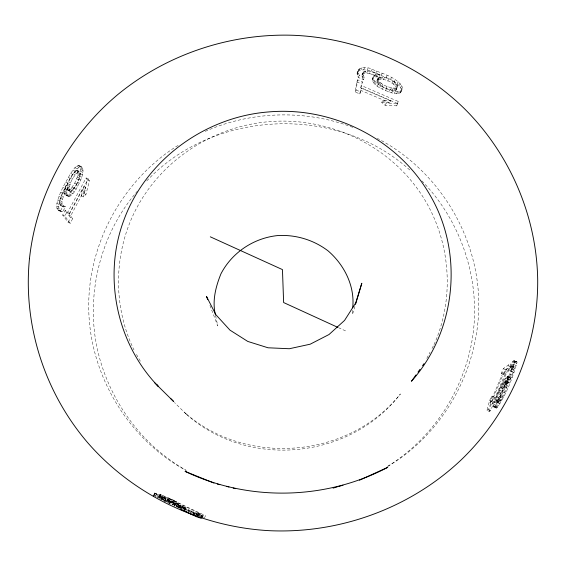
<?xml version="1.0" encoding="UTF-8"?>
<svg xmlns="http://www.w3.org/2000/svg" width="566" height="566" viewBox="0 0 566 566"><rect width="100%" height="100%" fill="white"/><g stroke="black" fill="none" stroke-linecap="round" stroke-linejoin="round"><path stroke-width="0.42" stroke-dasharray="2.83 2.12" d="M376.906 81.362L378.23 77.669C383.897 75.434 402.9 82.12 395.924 90.242C389.097 90.595 380.67 87.221 376.906 81.362L378.902 77.167M378.23 77.669C377.954 84.893 390.901 88.43 396.9 88.197L397.848 87.015M496.12 408.157L495.837 407.739C498.299 397.084 502.771 386.189 509.52 377.515L510.129 377.409L510.263 378.187L509.209 382.262L506.782 381.159L507.851 377.09L507.723 376.312L507.122 376.425C500.415 385.128 495.943 395.995 493.446 406.643L496.707 408.029C506.428 394.58 512.676 378.053 517.062 362.091L514.331 360.464C510.872 361.957 509.98 366.351 508.487 369.421L510.857 370.497L513.751 366.924L514.48 367.192L513.221 372.124L509.209 382.262M396.872 89.067C394.651 82.268 383.904 77.797 377.246 79.721M352.618 310.295L352.484 314.505L355.002 306.057M380.104 74.931C374.961 73.41 368.643 69.038 363.379 72.009L362.933 73.085L363.188 75.243L364.476 77.655L363.499 79.672L358.278 77.429C353.241 68.076 365.579 65.401 372.088 69.3C382.524 73.891 396.37 76.672 402.433 87.192C400.997 89.357 401.924 93.234 398.4 93.595C395.082 94.034 391.821 92.973 388.715 91.911C382.757 89.074 373.256 86.527 372.35 78.872L373.992 75.511L375.357 74.783L380.104 74.931L379.114 76.997L374.359 76.834L373.001 77.563L372.35 78.872M373.992 75.511L373.341 76.827C373.765 83.372 381.491 86.089 386.493 88.621C390.851 90.411 401.994 95.272 402.433 87.192M364.476 77.655L359.261 75.405L358.094 71.91L358.752 69.321M66.052 185.542L64.658 191.131L64.701 193.148L65.274 194.626L67 195.489C74.231 190.452 84.242 174.109 79.106 165.562L77.917 165.463L74.875 167.699L70.63 173.429L62.854 187.374L58.857 196.409L56.89 203.406L56.911 208.175L58.22 210.333L62.734 211.776L65.472 206.682L63.307 205.684L61.56 205.967L60.244 205.133C58.185 198.291 63.512 191.591 66.052 185.542L68.253 186.547L66.852 192.136L66.894 194.152L67.46 195.624L69.172 196.48C75.328 193.346 77.641 185.825 80.69 180.052C82.395 175.722 85.657 167.423 79.106 165.562M495.858 401.924C497.804 394.629 500.691 387.102 505.275 381.052L508.19 382.361C506.322 389.684 503.4 397.254 498.731 403.247L495.858 401.924L496.318 402.143C500.967 396.129 503.889 388.58 505.778 381.258L505.636 380.953M493.722 407.053L494.295 406.926C503.973 393.434 510.221 376.949 514.657 361.002L514.331 360.464M67.955 190.509L68.557 190.586C73.884 186.037 78.547 178.071 77.768 170.875L76.636 170.274C72.597 173.231 61.255 189.341 70.736 191.577C76.049 187.006 80.697 179.061 79.948 171.859L77.266 170.359M62.734 211.776C54.605 210.255 61.234 197.831 62.826 193.148C67.856 184.028 71.422 172.764 80.11 166.461L81.292 166.553M70.134 191.499C67.665 184.643 73.594 175.693 78.823 171.272L79.445 171.349M506.782 381.159L511.544 368.777L511.876 365.678L508.487 369.421M65.472 206.682L63.739 206.965L62.43 206.137C60.399 199.289 65.72 192.603 68.253 186.547M390.752 100.861L361.356 88.19L360.74 91.996L359.792 93.956L355.179 91.961L356.693 81.829L357.662 79.827L362.382 81.858L361.759 85.728L360.797 87.716L397.353 103.479L396.745 105.87L385.106 105.326L381.732 102.453L382.68 100.486L390.752 100.861L389.804 102.849L381.732 102.453M355.179 91.961L356.127 90.008L357.662 79.827M359.792 93.956L360.4 90.164L361.356 88.19M360.797 87.716L361.412 83.86L362.382 81.858M508.042 382.043L507.674 382.142C503.068 388.17 500.174 395.726 498.257 403.02L498.731 403.247M88.211 178.906L89.393 180.894L85.961 194.407L83.428 196.904L81.341 195.949L83.881 193.459L87.291 179.938L86.096 177.95L67.198 213.226L69.321 214.203L88.211 178.906L86.096 177.95M81.341 195.949L83.726 186.561L85.827 187.516L83.428 196.904M396.745 105.87L398.301 101.477L361.759 85.728M489.25 411.454L491.96 401.365L494.267 397.106L491.974 396.058L489.675 400.318L486.937 410.392L489.25 411.454L490.474 410.789L506.86 372.237L508.912 370.836L511.02 365.884L508.678 364.822L503.323 368.622L501.264 373.461L503.542 374.494L505.558 373.121L503.259 372.074L501.264 373.461M491.974 396.058L490.071 403.042L492.385 404.103L494.267 397.106M434.023 344.652C457.059 293.259 449.503 230.348 415.175 185.74C381.449 141.38 324.615 116.971 269.246 121.662C213.87 126.119 161.805 159.619 136.102 209.066C113.497 252.401 112.556 305.965 133.986 349.937M363.499 79.672L362.205 77.273L361.943 75.122L363.379 72.009M510.857 370.497C512.336 367.426 513.242 363.011 516.73 361.547M490.071 403.042L503.259 372.074M486.937 410.392L488.147 409.72L504.547 371.183L506.577 369.775L508.678 364.822M503.542 374.494L505.601 369.662L511.02 365.884M492.385 404.103L505.558 373.121M204.397 518.074L205.508 515.725L168.109 497.953L166.963 500.316L203.682 517.734M194.251 515.364L195.61 512.393L202.225 515.782L201.192 518.406M401.457 89.251L399.306 85.692L400.289 83.619M195.334 515.782L196.515 513.305L197.074 513.461L195.9 515.923M195.737 515.647L196.904 513.192L195.61 512.393M396.575 93.723L397.544 91.692M197.01 515.569L198.164 513.157L199.069 513.213L197.93 515.605L158.749 496.587L175.785 504.292L176.91 501.943L173.408 500.111L159.902 494.217L158.183 497.811M400.742 87.497L401.726 85.424M196.911 516.15L197.803 514.275L202.366 515.944M398.4 93.595L399.37 91.558M198.51 515.626L199.642 513.249M399.815 93.107L400.792 91.062M199.416 515.661L200.534 513.305M400.813 92.237L402.369 88.94M198.829 517.706L200.017 515.223M200.102 517.579L201.263 515.131M200.612 517.649L201.496 515.789M397.353 103.479L398.301 101.477M201.057 518.237L202.225 515.782M201.079 518.456L202.253 515.987M202.119 518.046L203.265 515.633L205.508 515.725M391.863 83.23L392.846 81.164M388.715 91.911L389.684 89.888M187.841 512.485L189.03 509.994L196.515 513.305M399.306 85.692L394.169 81.73L395.16 79.657M390.483 89.81L391.46 87.772M393.512 84.263L394.502 82.197M189.943 513.737L191.138 511.232L197.803 514.275M385.106 105.326L386.04 103.359L397.686 103.882M392.252 90.277L393.228 88.232M394.87 85.303L395.853 83.237M190.501 513.716L191.683 511.225M391.651 92.874L392.62 90.85M393.752 90.51L394.728 88.466M395.853 86.265L396.837 84.207M397.198 83.825L398.188 81.752M192.638 514.678L193.827 512.195M395.004 90.503L395.974 88.459M396.547 87.228L397.53 85.162M394.283 93.489L395.252 91.459M395.924 90.242L397.877 86.11M193.968 514.834L194.86 512.959M379.623 87.695L380.593 85.671M179.67 505.268L178.481 507.744L179.245 508.042L180.434 505.572L180.908 505.636L180.596 505.417L159.371 495.356L180.434 505.572M179.726 508.091L178.743 507.476L179.924 505.028M381.873 86.103L382.857 84.072M179.422 507.872L180.795 505.148L165.435 497.648L154.645 492.979L153.266 495.512M357.754 71.358C366.825 66.519 377.423 74.592 386.111 77.422L387.109 75.342M179.67 508.155L180.908 505.636M180.002 508.678L181.198 506.195L185.853 507.957L180.795 505.148M180.405 509.209L181.608 506.704L154.461 493.05M382.368 89.18L383.338 87.157M181.092 509.28L182.28 506.789L178.205 504.815L177.009 507.306M181.672 508.643L182.839 506.209M387.668 81.171L388.658 79.106M182.245 509.662L183.434 507.178M183.207 509.478L184.382 507.037M183.794 510.284L184.983 507.808M386.132 88.169L387.109 86.138M184.212 510.072L185.386 507.624M394.169 81.73L390.455 79.594L391.446 77.521M385.524 90.645L386.493 88.621M184.594 510.511L185.853 507.957M184.7 511.006L185.896 508.516L189.03 509.994M185.521 511.657L186.716 509.152L191.138 511.232M178.743 507.476L170.012 503.089L171.187 500.655M376.376 76.651L377.373 74.592M179.627 507.582L170.84 503.224L172.007 500.804M373.85 83.096L374.833 81.072M172.276 502.445L173.408 500.111M376.906 80.492L377.89 78.448M173.663 502.544L172.467 505.028L167.847 502.806L163.376 500.613L164.572 498.13M375.336 84.631L376.312 82.601M377.239 82.254L378.215 80.216M378.866 78.971L379.857 76.912M174.215 504.872L175.382 502.445M381.194 75.207L382.192 73.134M174.554 505.325L175.729 502.884M377.904 83.174L378.88 81.136M175.594 503.45L174.399 505.933L173.111 505.325M380.062 78.943L381.052 76.884M175.793 503.896L174.59 506.4L173.472 505.664M377.274 86.181L378.251 84.157M378.895 84.122L379.878 82.084M381.597 79.148L382.588 77.089M176.302 506.202L177.483 503.761M176.083 506.704L177.278 504.221M177.144 506.322L178.311 503.896M380.225 85.105L381.208 83.068M177.406 507.292L178.601 504.815M177.71 506.924L178.884 504.476M383.38 79.587L384.371 77.528M160.581 495.71L159.4 498.151L161.791 499.198L162.973 496.757M161.628 499.728L162.824 497.252M362.389 74.047L364.759 73.014L369.117 73.495L370.114 71.436M161.791 499.198L163.425 499.948L164.607 497.514M371.091 71.366L372.088 69.3M160.1 495.179L158.926 497.606L164.267 500.075L165.435 497.648M164.671 501.54L165.88 499.049M163.425 499.948L165.336 500.846L166.517 498.413M369.117 73.495L371.996 74.295L372.994 72.236M164.267 500.075L167.423 501.575L168.59 499.155M167.847 502.806L169.043 500.323M372.357 80.223L373.341 78.186M375.803 73.014L376.8 70.948M374.359 76.834L375.357 74.783M371.996 74.295L375.329 75.462L376.319 73.396M372.86 81.631L373.843 79.601M169.312 503.825L170.515 501.327M361.002 69.774L361.999 67.715M153.917 495.972L155.119 493.502M154.178 495.632L155.367 493.184M358.278 77.429L359.261 75.405M156.513 493.623L155.332 496.057L158.254 497.309M155.367 496.792L156.57 494.316M363.655 69.745L364.653 67.687M156.909 496.722L158.091 494.288M361.943 75.122L362.933 73.085M363.322 73.347L364.32 71.302M157.553 497.953L158.756 495.469M362.205 77.273L363.188 75.243M364.759 73.014L365.756 70.962M158.501 498.045L159.697 495.583M159.584 496.729L160.723 494.373M159.195 498.448L160.39 495.979M367.044 70.276L368.042 68.21M366.697 73.056L367.688 71.005M160.206 498.993L161.607 496.149M160.737 499.573L161.94 497.082M161.416 498.738L162.591 496.318M357.153 72.908L358.144 70.877M357.104 73.941L358.094 71.91M359.035 70.311L360.033 68.26M357.288 75.037L358.278 73.007M153.457 495.427L154.645 492.979M426.821 358.335L430.026 352.25M432.028 348.451L433.627 345.409M69.321 214.203L67.29 211.415L65.147 210.432L62.67 215.038L68.111 222.268L70.205 223.237L72.611 218.724L70.517 217.761L68.5 215.009L83.726 186.561M72.611 218.724L70.616 215.979L85.827 187.516M68.111 222.268L70.517 217.761M70.205 223.237L64.814 216.028L67.29 211.415M60.562 210.785L63.307 205.684M137.517 191.046C101.746 232.131 86.619 289.537 96.1 343.053C105.969 395.797 139.321 443.935 186.214 470.304M146.75 180.929C214.309 108.792 338.687 104.158 411.241 171.328M387.668 466.306C433.563 438.063 465.061 388.587 472.865 335.405C480.775 279.066 460.873 220.216 420.856 179.868M387.682 466.455C450.479 429.339 486.916 353.545 477.237 281.274C469.32 221.278 431.179 166.135 377.317 138.38M178.127 145.469L175.849 146.757C120.374 182.592 85.791 248 88.89 314.144C91.77 378.329 129.48 439.782 186.044 470.459M205.239 131.369C251.559 110.837 306.156 109.387 353.446 127.619M505.212 385.623L502.827 384.533M507.907 384.031L505.495 382.927M70.163 184.728L67.962 183.724M72.328 190.636L74.486 191.619M375.329 75.462L379.114 76.997M356.693 81.829L361.412 83.86M360.4 90.164L389.804 102.849M356.127 90.008L360.74 91.996M71.005 188.528L73.177 189.518M166.963 500.316L175.785 504.292M514.657 361.002L517.062 362.091M513.581 360.74L515.966 361.823M513.015 361.214L515.393 362.297M514.558 362.374L516.97 363.471M512.364 361.915L514.735 362.99M77.917 165.463L80.11 166.461M80.082 166.56L82.261 167.543M168.109 497.953L176.91 501.943M80.634 167.897L82.806 168.88M76.502 166.199L78.702 167.196M514.027 364.575L516.447 365.678M510.822 363.938L513.185 365.013M80.86 169.538L83.025 170.515M511.876 365.678L514.268 366.761M74.875 167.699L77.075 168.696M512.074 366.11L514.48 367.192M511.36 365.841L513.751 366.924M80.761 171.47L82.919 172.446M511.968 367.143L515.47 368.777M76.636 170.274L79.948 171.859M510.1 367.136L512.478 368.211M75.901 170.585L78.094 171.576M511.544 368.777L513.956 369.874M72.858 170.168L77.28 172.234M78.186 172.616L80.358 173.606M80.344 173.698L82.502 174.675M78.087 173.847L80.252 174.83M74.125 172.29L76.325 173.288M510.808 371.02L513.221 372.124M511.593 371.607L514.027 372.711M506.577 369.775L508.912 370.836M503.323 368.622L505.601 369.662M77.754 175.326L79.919 176.309M79.594 176.281L81.752 177.257M87.291 179.938L89.393 180.894M73.085 173.698L75.285 174.696M70.63 173.429L72.844 174.441M77.217 176.981L79.382 177.965M504.547 371.183L506.86 372.237M509.768 373.836L512.188 374.933M78.54 179.075L80.69 180.052M76.474 178.828L78.639 179.818M509.697 376.39L512.138 377.494M507.723 376.312L510.129 377.409M70.778 177.575L72.979 178.573M507.122 376.425L509.52 377.515M508.424 377.211L510.843 378.314M507.851 377.09L510.263 378.187M68.203 177.427L70.417 178.439M506.365 377.105L508.749 378.194M77.202 182.047L79.353 183.03M507.539 378.689L509.959 379.793M505.466 378.23L507.851 379.312M74.365 183.129L76.53 184.113M504.44 379.793L506.818 380.876M68.698 181.835L70.906 182.839M75.611 185.167L77.768 186.143M505.275 381.052L508.19 382.361M507.362 382.008L509.803 383.118M504.787 381.484L507.178 382.581M505.721 381.937L508.141 383.033M65.592 182.103L67.807 183.115M503.28 381.802L506.605 383.302M503.563 383.232L505.947 384.321M505.063 384.321L507.483 385.425M72.031 187.098L74.196 188.089M73.92 188.145L76.077 189.129M67.425 185.443L69.625 186.447M83.881 193.459L85.961 194.407M502.007 384.208L504.377 385.283M504.447 386.04L506.867 387.144M67.113 186.893L69.314 187.891M505.098 387.25L507.539 388.368M502 386.146L504.384 387.236M67 188.16L69.194 189.164M70.078 189.596L72.25 190.586M500.669 386.932L503.04 388.007M62.854 187.374L65.076 188.386M67.106 189.221L71.443 191.273M65.104 188.62L67.304 189.624M67.453 190.042L70.736 191.577M501.094 388.028L503.478 389.118M64.128 189.242L66.335 190.254M70.821 192.624L72.979 193.607M502.672 390.441L505.091 391.545M64.658 191.131L66.852 192.136M499.269 389.981L501.639 391.064M502.976 391.997L505.417 393.115M69.399 194.124L71.564 195.107M64.701 193.148L66.894 194.152M68.118 195.079L70.283 196.069M62.543 192.61L64.75 193.614M60.604 192.136L62.826 193.148M499.056 392.641L501.441 393.731M65.274 194.626L67.46 195.624M67 195.489L69.172 196.48M66.052 195.334L68.231 196.331M497.797 393.363L500.167 394.445M500.641 394.997L503.068 396.108M501.002 396.2L503.443 397.311M61.291 195.631L63.491 196.643M499.721 396.908L502.141 398.018M58.857 196.409L61.071 197.421M496.424 396.681L499.622 398.209M498.851 398.57L501.278 399.681M60.371 198.312L62.571 199.324M499.198 399.801L501.639 400.919M496.608 398.846L498.993 399.943M498.108 399.886L500.528 400.997M338.447 327.65L347.184 331.655M495.271 399.631L497.648 400.721M496.163 400.226L498.554 401.322M497.422 400.947L499.842 402.051M59.805 200.612L62.012 201.623M57.612 200.201L59.826 201.213M495.908 401.28L499.24 402.815M497.712 402.511L500.146 403.629M59.6 202.515L61.8 203.519M494.38 402.157L496.757 403.247M489.675 400.318L491.96 401.365M59.748 204.022L61.942 205.026M496.403 404.626L498.83 405.737M56.89 203.406L59.105 204.418M60.244 205.133L62.43 206.137M61.56 205.967L63.739 206.965M493.771 404.209L496.156 405.298M495.264 406.105L497.684 407.216M493.46 405.695L495.851 406.784M56.657 206.066L58.864 207.078M494.295 406.926L496.707 408.029M493.446 406.643L495.837 407.739M56.911 208.175L59.105 209.179M57.64 209.731L59.826 210.736M68.5 215.009L70.616 215.979M58.22 210.333L61.086 211.698M488.147 409.72L490.474 410.789M62.67 215.038L64.814 216.028M178.205 504.815L181.198 506.195M182.28 506.789L185.896 508.516M181.608 506.704L186.716 509.152M165.336 500.846L170.012 503.089M167.423 501.575L170.84 503.224M159.902 494.217L199.069 513.213M198.164 513.157L203.265 515.633M386.111 77.422L390.455 79.594M186.999 414.864C249.082 469.37 350.029 459.366 400.417 393.95C349.102 458.453 246.182 467.106 184.594 412.458L186.999 414.864L174.455 402.511M382.68 100.486L386.04 103.359M65.147 210.432L67.198 213.226M136.448 354.436L141.167 362.608M209.929 305.421L217.754 325.938L215.667 315.941"/><path stroke-width="0.85" d="M352.703 307.77C355.024 286.106 344.291 264.831 328.089 250.88C313.691 239.92 295.869 234.536 277.814 235.548C253.872 237.953 232.032 252.429 220.938 273.845C215.703 286.771 211.974 301.254 215.497 315.106M355.512 304.374L361.815 283.255L355.738 302.902L344.567 320.406L329.023 334.52L310.175 344.199L289.353 348.734L268.043 347.786L247.774 341.432L229.98 330.141L215.901 314.753L206.491 296.393L207.743 299.676M415.982 374.925L411.461 381.265C456.168 331.195 464.141 253.044 430.033 195.136C398.139 139.201 332.553 106.288 268.701 111.926C204.8 116.822 145.49 160.192 123.629 220.782C102.856 276.781 116.631 343.484 158.247 386.366L156.662 384.314M417.991 372.11L420 369.294M422.512 365.77L424.019 363.655M359.488 480.209L387.767 467.325C325.577 500.202 248.495 501.759 185.054 471.351L213.99 483.088M333.091 488.118L337.223 486.894M338.871 486.413L342.996 485.196M217.309 484.043L219.813 484.68M226.485 486.364L228.982 486.993M233.15 488.048L235.654 488.677M194.251 515.364L190.501 513.716M210.304 236.814L282.455 269.6L283.63 302.548L337.647 327.29M189.836 513.412L185.485 511.374M183.257 510.313L184.7 511.006M180.405 509.209L196.614 516.772L201.057 518.237M153.266 495.512L153.917 495.972M154.794 382.92L173.748 401.619L170.684 398.563M29.467 258.697C22.831 324.686 44.516 392.245 87.588 442.577C133.272 495.158 200.548 527.123 269.989 530.71C339.918 533.752 410.308 508.049 461.198 459.868C509.464 413.47 538.04 347.658 537.7 280.602C536.936 216.332 509.775 153.478 464.099 108.361C418.663 64.128 356.913 38 293.634 35.29C230.376 33.083 166.857 54.237 117.919 94.458C68.868 135.387 36.295 195.093 29.467 258.697"/></g></svg>
